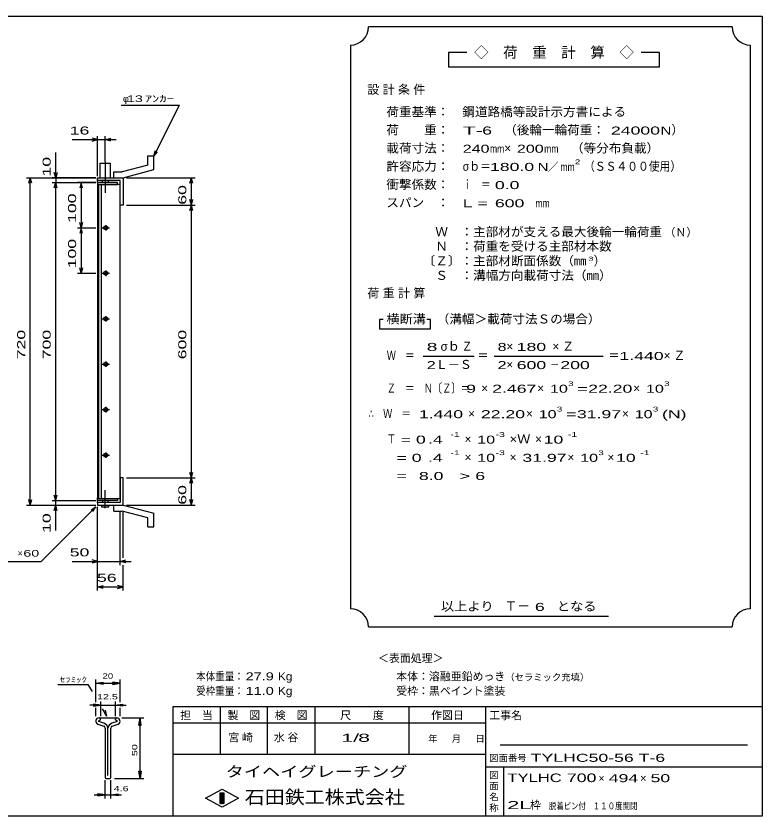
# Model space of a CAD drawing. Units: millimetres, scale not verified. Extents: x -1456 to 1389, y -1026 to 839.
# Drawn here: x -252 to 1389, y -921 to 839 of the extents above; entities that cross this region are included whole.
import ezdxf
from ezdxf.enums import TextEntityAlignment as Align

# ---------------------------------------------------------------- set-up
doc = ezdxf.new("R2010")
doc.units = ezdxf.units.MM
doc.header["$LTSCALE"] = 8
doc.linetypes.add('LONG_DASHED_DOTTED', pattern=[15.25, 12, -1.5, 0.25, -1.5])
for name, color, linetype, lineweight in [('0_2', 150, 'Continuous', 25), ('16', 3, 'Continuous', 25), ('19', 6, 'Continuous', 25), ('22', 2, 'Continuous', 25), ('32', 4, 'Continuous', 25)]:
    doc.layers.add(name, color=color, linetype=linetype, lineweight=lineweight)
doc.styles.add('ベクトル', font='')
doc.styles.get('ベクトル').set_extended_font_data('ベクトル')

msp = doc.modelspace()

# ---------------------------------------------------------------- linework, layer by layer
at = {"layer": '0_2'}
for p, q in [((-1379.2, 838.8), (1388.8, 838.8)), ((1388.8, 838.8), (1388.8, -921.2)), ((1388.8, -681.2), (92.8, -681.2)), ((92.8, -681.2), (92.8, -921.2)), ((196.8, -681.2), (196.8, -785.2)), ((300.8, -785.2), (300.8, -681.2)), ((404.8, -681.2), (404.8, -785.2)), ((612.8, -785.2), (612.8, -681.2)), ((780.8, -681.2), (780.8, -921.2)), ((780.8, -717.2), (92.8, -717.2)), ((1356.8, -765.2), (812.8, -765.2)), ((92.8, -785.2), (780.8, -785.2)), ((780.8, -813.2), (1388.8, -813.2)), ((820.8, -921.2), (820.8, -813.2)), ((164.8, -882), (200.8, -862)), ((200.8, -862), (236.8, -882)), ((196.8, -870), (204.8, -870)), ((196.8, -894), (196.8, -870)), ((196.8, -870), (198.4, -870)), ((198.4, -870), (198.4, -894)), ((200, -894), (200, -870)), ((200, -870), (201.6, -870)), ((201.6, -870), (201.6, -894)), ((203.2, -894), (203.2, -870)), ((203.2, -870), (204.8, -870)), ((204.8, -870), (204.8, -894)), ((204.8, -870), (204.8, -894)), ((200.8, -902), (164.8, -882)), ((204.8, -894), (196.8, -894)), ((198.4, -894), (200, -894)), ((236.8, -882), (200.8, -902)), ((201.6, -894), (203.2, -894)), ((1388.8, -921.2), (-1379.2, -921.2))]:
    msp.add_line(p, q, dxfattribs=at)
at = {"layer": '16'}
for p, q in [((-29, 472.8), (-73, 472.8)), ((-73, 472.8), (-73, 468.3)), ((-73, 468.3), (-29, 468.3)), ((-73, 468.3), (-73, -222.7)), ((-23, 468.3), (-73, 468.3)), ((-71, 468.3), (-71, -222.7)), ((-64, -222.7), (-64, 468.3)), ((-29, 468.3), (-29, 472.8)), ((-23, -222.7), (-23, 468.3)), ((-63, 372.8), (-47, 372.8)), ((-53, 375.8), (-57, 375.8)), ((-57, 369.8), (-53, 369.8)), ((-55, 378.8), (-55, 366.8)), ((-63, 272.8), (-47, 272.8)), ((-53, 275.8), (-57, 275.8)), ((-57, 269.8), (-53, 269.8)), ((-55, 278.8), (-55, 266.8)), ((-55, 178.8), (-55, 166.8)), ((-63, 172.8), (-47, 172.8)), ((-53, 175.8), (-57, 175.8)), ((-57, 169.8), (-53, 169.8)), ((-63, 72.8), (-47, 72.8)), ((-53, 75.8), (-57, 75.8)), ((-55, 78.8), (-55, 66.8)), ((-57, 69.8), (-53, 69.8)), ((-63, -27.2), (-47, -27.2)), ((-53, -24.2), (-57, -24.2)), ((-57, -30.2), (-53, -30.2)), ((-55, -21.2), (-55, -33.2)), ((-55, -121.2), (-55, -133.2)), ((-63, -127.2), (-47, -127.2)), ((-53, -124.2), (-57, -124.2)), ((-57, -130.2), (-53, -130.2)), ((-73, -222.7), (-29, -222.7)), ((-73, -227.2), (-73, -222.7)), ((-73, -222.7), (-23, -222.7)), ((-29, -227.2), (-73, -227.2)), ((-29, -222.7), (-29, -227.2))]:
    msp.add_line(p, q, dxfattribs=at)
for centre, radius, start, end in [((-57, 372.8), 3, 90, 270), ((-55, 372.8), 4, 46.6, 133.4), ((-55, 372.8), 4, 226.6, 313.4), ((-53, 372.8), 3, 270, 90), ((-57, 272.8), 3, 90, 270), ((-55, 272.8), 4, 46.6, 133.4), ((-55, 272.8), 4, 226.6, 313.4), ((-53, 272.8), 3, 270, 90), ((-55, 172.8), 4, 46.6, 133.4), ((-57, 172.8), 3, 90, 270), ((-55, 172.8), 4, 226.6, 313.4), ((-53, 172.8), 3, 270, 90), ((-57, 72.8), 3, 90, 270), ((-55, 72.8), 4, 46.6, 133.4), ((-53, 72.8), 3, 270, 90), ((-55, 72.8), 4, 226.6, 313.4), ((-57, -27.2), 3, 90, 270), ((-55, -27.2), 4, 46.6, 133.4), ((-55, -27.2), 4, 226.6, 313.4), ((-53, -27.2), 3, 270, 90), ((-55, -127.2), 4, 46.6, 133.4), ((-57, -127.2), 3, 90, 270), ((-55, -127.2), 4, 226.6, 313.4), ((-53, -127.2), 3, 270, 90)]:
    msp.add_arc(centre, radius, start, end, dxfattribs=at)
at = {"layer": '19'}
for p, q in [((37.61, 530.92), (50.61, 530.92)), ((37.61, 510.9), (37.61, 530.92)), ((50.61, 500.92), (50.61, 530.92)), ((-67, 482.8), (-67, 514.8)), ((-67, 514.8), (-45, 514.8)), ((-45, 514.8), (-45, 482.8)), ((37.61, 510.9), (-18.72, 495.81)), ((-37.01, 495.81), (-18.72, 495.81)), ((-37.01, 482.81), (-37.01, 495.81)), ((-17, 482.8), (50.61, 500.92)), ((-73, 472.8), (-73, 482.8)), ((-73, 476.8), (-73, 482.8)), ((-73, 482.8), (-17, 482.8)), ((-23, 476.8), (-73, 476.8)), ((-62, 472.8), (-62, 476.8)), ((-50, 476.8), (-50, 472.8)), ((-37, 482.8), (-17, 482.8)), ((-23, 422.8), (-23, 476.8)), ((-17, 482.8), (-17, 422.8)), ((-17, 422.8), (-23, 422.8)), ((-17, -177.2), (-23, -177.2)), ((-23, -177.2), (-23, -231.2)), ((-17, -237.2), (-17, -177.2)), ((-73, -231.2), (-73, -221.2)), ((-62, -227.2), (-62, -231.2)), ((-50, -231.2), (-50, -227.2)), ((-73, -231.2), (-73, -237.2)), ((-23, -231.2), (-73, -231.2)), ((-73, -237.2), (-17, -237.2)), ((-64, -237.2), (-64, -241.2)), ((-64, -241.2), (-48, -241.2)), ((-48, -241.2), (-48, -237.2)), ((-37.01, -250.21), (-37.01, -237.21)), ((-37, -237.2), (-17, -237.2)), ((-17, -237.2), (50.61, -255.32)), ((-37.01, -250.21), (-18.72, -250.21)), ((37.61, -265.3), (-18.72, -250.21)), ((50.61, -285.32), (50.61, -255.32)), ((37.61, -285.32), (37.61, -265.3)), ((37.61, -285.32), (50.61, -285.32))]:
    msp.add_line(p, q, dxfattribs=at)
at = {"layer": '19', "linetype": 'LONG_DASHED_DOTTED'}
for p, q in [((-56, 517.8), (-56, 449.8)), ((-56, -244.2), (-56, -204.2))]:
    msp.add_line(p, q, dxfattribs=at)
at = {"layer": '22', "color": 4}
for p, q in [((1323.2, 814.8), (523.2, 814.8)), ((483.2, 774.8), (483.2, -465.2)), ((1363.2, -465.2), (1363.2, 774.8)), ((739.2, 758.8), (699.2, 758.8)), ((699.2, 758.8), (699.2, 726.8)), ((1163.2, 758.8), (1123.2, 758.8)), ((1163.2, 726.8), (1163.2, 758.8)), ((699.2, 726.8), (1163.2, 726.8)), ((-21, 642.8), (107, 642.8)), ((51, 530.8), (107, 642.8)), ((-129, 566.8), (-73, 566.8)), ((-73, 566.8), (-85, 570)), ((-85, 563.6), (-73, 566.8)), ((-73, 486.8), (-73, 574.8)), ((-73, 566.8), (-56, 566.8)), ((-56, 518.8), (-56, 574.8)), ((-56, 566.8), (-44, 570)), ((-44, 563.6), (-56, 566.8)), ((-56, 566.8), (-32, 566.8)), ((-165, 482.8), (-165, 538.8)), ((51, 530.8), (53.4, 542.48)), ((51, 530.8), (59, 539.6)), ((-165, 482.8), (-168.2, 494.8)), ((-161.8, 494.8), (-165, 482.8)), ((-229, 482.8), (-77, 482.8)), ((-224.2, 470.8), (-221, 482.8)), ((-217.8, 470.8), (-221, 482.8)), ((-221, -237.2), (-221, 482.8)), ((-77, 482.8), (-173, 482.8)), ((-165, 482.8), (-165, 472.8)), ((-9, 482.8), (141.4, 482.8)), ((130.2, 470.8), (133.4, 482.8)), ((136.6, 470.8), (133.4, 482.8)), ((133.4, 422.8), (133.4, 482.8)), ((-173, 472.8), (-77, 472.8)), ((-168.2, 460.8), (-165, 472.8)), ((-161.8, 460.8), (-165, 472.8)), ((-165, -227.2), (-165, 472.8)), ((-77, 472.8), (-117, 472.8)), ((-109, 472.8), (-112.2, 460.8)), ((-105.8, 460.8), (-109, 472.8)), ((-109, 472.8), (-109, 372.8)), ((-9, 422.8), (141.4, 422.8)), ((133.4, 422.8), (130.2, 434.8)), ((130.2, 410.8), (133.4, 422.8)), ((133.4, 422.8), (136.6, 434.8)), ((136.6, 410.8), (133.4, 422.8)), ((133.4, -177.2), (133.4, 422.8)), ((-117, 372.8), (-77, 372.8)), ((-109, 372.8), (-112.2, 384.8)), ((-109, 372.8), (-112.2, 360.8)), ((-105.8, 384.8), (-109, 372.8)), ((-105.8, 360.8), (-109, 372.8)), ((-109, 372.8), (-109, 272.8)), ((-109, 272.8), (-112.2, 284.8)), ((-105.8, 284.8), (-109, 272.8)), ((-117, 272.8), (-77, 272.8)), ((555.2, 170.8), (547.2, 170.8)), ((547.2, 170.8), (547.2, 150.8)), ((659.2, 170.8), (651.2, 170.8)), ((659.2, 150.8), (659.2, 170.8)), ((547.2, 150.8), (659.2, 150.8)), ((643.2, 90.8), (755.2, 90.8)), ((799.2, 90.8), (1039.2, 90.8)), ((133.4, -177.2), (130.2, -165.2)), ((133.4, -177.2), (136.6, -165.2)), ((-9, -177.2), (141.4, -177.2)), ((130.2, -189.2), (133.4, -177.2)), ((136.6, -189.2), (133.4, -177.2)), ((133.4, -237.2), (133.4, -177.2)), ((-221, -237.2), (-224.2, -225.2)), ((-221, -237.2), (-217.8, -225.2)), ((-173, -227.2), (-77, -227.2)), ((-165, -227.2), (-168.2, -215.2)), ((-165, -227.2), (-161.8, -215.2)), ((-165, -237.2), (-165, -227.2)), ((133.4, -237.2), (130.2, -225.2)), ((133.4, -237.2), (136.6, -225.2)), ((-229, -237.2), (-77, -237.2)), ((-197, -361.2), (-77, -241.2)), ((-173, -237.2), (-77, -237.2)), ((-168.2, -249.2), (-165, -237.2)), ((-161.8, -249.2), (-165, -237.2)), ((-165, -293.2), (-165, -237.2)), ((-87.4, -247.6), (-77, -241.2)), ((-83.4, -251.6), (-77, -241.2)), ((-73, -369.2), (-73, -241.2)), ((-73, -425.2), (-73, -241.2)), ((-9, -237.2), (141.4, -237.2)), ((-23, -369.2), (-23, -252.6)), ((-17, -353.2), (-17, -252.6)), ((-357, -361.2), (-197, -361.2)), ((-129, -361.2), (-73, -361.2)), ((-73, -361.2), (-85, -358)), ((-85, -364.4), (-73, -361.2)), ((-73, -361.2), (-23, -361.2)), ((-23, -361.2), (-11, -358)), ((-11, -364.4), (-23, -361.2)), ((-23, -361.2), (1, -361.2)), ((-17, -425.2), (-17, -369.2)), ((-73, -417.2), (-61, -414)), ((-61, -420.4), (-73, -417.2)), ((-73, -417.2), (-17, -417.2)), ((-17, -417.2), (-29, -414)), ((-29, -420.4), (-17, -417.2)), ((667.2, -481.2), (1051.2, -481.2)), ((523.2, -505.2), (1323.2, -505.2))]:
    msp.add_line(p, q, dxfattribs=at)
for centre, start, end in [((483.2, 814.8), 270, 0), ((1363.2, 814.8), 180, 270), ((483.2, -505.2), 0, 90), ((1363.2, -505.2), 90, 180)]:
    msp.add_arc(centre, 40, start, end, dxfattribs=at)
at = {"layer": '32'}
for p, q in [((-160.267, -631.6), (-93.6, -631.6)), ((-84.267, -647.6), (-93.6, -631.6)), ((-76.8, -670.8), (-76.8, -621.2)), ((-76.8, -629.2), (-60.8, -626.8)), ((-60.8, -631.6), (-76.8, -629.2)), ((-76.8, -629.2), (-23.467, -629.2)), ((-60.8, -631.6), (-60.8, -626.8)), ((-23.467, -629.2), (-39.467, -626.8)), ((-39.467, -631.6), (-39.467, -626.8)), ((-39.467, -631.6), (-23.467, -629.2)), ((-23.467, -670.8), (-23.467, -621.2)), ((-66.133, -677.2), (-90.133, -677.2)), ((-66.133, -677.2), (-82.133, -674.8)), ((-82.133, -674.8), (-82.133, -679.6)), ((-82.133, -679.6), (-66.133, -677.2)), ((-76.8, -701.2), (-76.8, -683.6)), ((-66.133, -701.2), (-66.133, -669.2)), ((-66.133, -677.2), (-34.133, -677.2)), ((-52.8, -701.2), (-62.133, -685.2)), ((-34.133, -669.2), (-34.133, -701.2)), ((-34.133, -677.2), (-18.133, -674.8)), ((-18.133, -679.6), (-34.133, -677.2)), ((-34.133, -677.2), (-10.133, -677.2)), ((-23.467, -701.2), (-23.467, -683.6)), ((-18.133, -674.8), (-18.133, -679.6)), ((-52.8, -701.2), (-55.733, -688.667)), ((-72.477, -719.012), (-59.49, -723.572)), ((-58.93, -717.275), (-70.45, -713.222)), ((-70.027, -711.367), (-66.187, -709.5)), ((-68.56, -705.2), (-31.093, -705.2)), ((-66.187, -709.5), (-66.187, -708.887)), ((-29.871, -713.222), (-41.391, -717.275)), ((-40.832, -723.572), (-27.845, -719.012)), ((-34.135, -708.887), (-34.135, -709.5)), ((-34.135, -709.5), (-30.295, -711.367)), ((-19.467, -705.2), (28.533, -705.2)), ((18.133, -721.2), (20.533, -705.2)), ((18.133, -721.2), (22.933, -721.2)), ((22.933, -721.2), (20.533, -705.2)), ((20.533, -838.534), (20.533, -705.2)), ((-56.294, -728.111), (-56.294, -836.698)), ((-50.133, -832.427), (-50.133, -728.24)), ((-44.027, -836.698), (-44.027, -728.111)), ((20.533, -838.534), (18.133, -822.534)), ((18.133, -822.534), (22.933, -822.534)), ((22.933, -822.534), (20.533, -838.534)), ((-56.267, -882.534), (-56.267, -842.534)), ((-54.427, -838.565), (-45.894, -838.565)), ((-44, -882.534), (-44, -842.534)), ((-35.467, -838.534), (28.533, -838.534)), ((-80.267, -874.534), (-56.267, -874.534)), ((-56.267, -874.534), (-72.267, -872.134)), ((-72.267, -876.934), (-72.267, -872.134)), ((-72.267, -876.934), (-56.267, -874.534)), ((-56.267, -874.534), (-44, -874.534)), ((-44, -874.534), (-28, -872.134)), ((-28, -876.934), (-44, -874.534)), ((-44, -874.534), (-20, -874.534)), ((-28, -876.934), (-28, -872.134))]:
    msp.add_line(p, q, dxfattribs=at)
for centre, radius, start, end in [((-69.627, -712.4), 7.2, 90.98, 246.68), ((-69.586, -712.444), 1.173, 111.91, 222.33), ((-70.05, -709.056), 3.867, 2.5, 85.55), ((-62.373, -729.049), 12.267, 3.78, 73.7), ((-37.948, -729.049), 12.267, 106.3, 176.22), ((-30.272, -709.056), 3.867, 94.45, 177.5), ((-30.695, -712.4), 7.2, 293.32, 89.02002), ((-30.736, -712.444), 1.173, 317.67, 68.08999), ((-61.09, -728.105), 4.8, 0, 70.58), ((-39.232, -728.105), 4.8, 109.42, 180), ((-54.427, -836.698), 1.867, 180, 270), ((-45.894, -836.698), 1.867, 270, 0)]:
    msp.add_arc(centre, radius, start, end, dxfattribs=at)

# ---------------------------------------------------------------- texts
at = {"layer": '0_2', "style": 'ベクトル'}
for s, height, p in [('担\u3000当', 17.6, (108.8, -699.6)), ('製\u3000図', 17.6, (212.8, -699.6)), ('検\u3000図', 17.6, (316.8, -699.6)), ('尺\u3000\u3000度', 17.6, (460.8, -699.6)), ('作図日', 17.6, (660.8, -699.6)), ('工事名', 17.6, (788.8, -699.6)), ('年', 14.66, (654.4, -751.2)), ('月', 14.66, (706.4, -751.2)), ('日', 14.66, (758.4, -751.2)), ('図面番号', 14.66, (788.8, -793.6)), ('図', 14.66, (788.8, -831.2)), ('面', 14.66, (788.8, -855.2)), ('名', 14.66, (788.8, -879.2)), ('称', 14.66, (788.8, -903.2))]:
    msp.add_text(s, height=height, dxfattribs=at).set_placement(p, align=Align.MIDDLE_LEFT)
at = {"layer": '0_2', "color": 222, "style": 'ベクトル'}
for s, height, width, p in [('タイヘイグレーチング', 23.46, 1.25, (208.8, -823.6)), ('石田鉄工株式会社', 29.33, 1.1, (250.8, -879.6))]:
    msp.add_text(s, height=height, dxfattribs=dict(at, width=width)).set_placement(p, align=Align.MIDDLE_LEFT)
at = {"layer": '22', "style": 'ベクトル'}
for s, height, p in [('◇\u3000荷\u3000重\u3000計\u3000算\u3000◇', 23.46, (755.2, 758.8)), ('φ', 14.66, (-17, 656.8)), ('）', 19.35, (1189.6, 588)), ('×', 19.35, (821.6, 548)), ('／', 17.6, (917.2, 506.8)), ('（Ｎ）', 17.6, (1174.4, 362.8)), ('）', 19.35, (1018.4, 300)), ('σｂ', 19.35, (681.6, 112)), ('×', 19.35, (826.4, 112)), ('Ｌ－Ｓ', 19.35, (671.2, 72)), ('×', 19.35, (826.4, 72)), ('×', 19.35, (771.2, 20)), ('×', 19.35, (894.4, 20)), ('×', 19.35, (1105.6, 20)), ('×', 19.35, (742.4, -36)), ('×', 19.35, (869.6, -36)), ('×', 19.35, (1080.8, -36)), ('×', 19.35, (734.4, -92)), ('×', 19.35, (889.6, -92)), ('×', 19.35, (734.4, -132)), ('×', 19.35, (833.6, -132)), ('×', 19.35, (960.8, -132)), ('×', 19.35, (1048.8, -132)), ('×', 14.66, (-249, -343.2)), ('Ｔ－', 20.53, (822.4, -459.2)), ('＜表面処理＞', 17.6, (544, -574)), ('本体：', 17.6, (584, -614)), ('溶融亜鉛めっき', 17.6, (656, -614)), ('（セラミック充填）', 14.66, (824, -616)), ('受枠：', 17.6, (584, -646)), ('黒ペイント塗装', 17.6, (656, -646)), ('×', 17.6, (1028.8, -838)), ('×', 17.6, (1120.8, -838)), ('枠', 17.6, (878.4, -897.2))]:
    msp.add_text(s, height=height, dxfattribs=at).set_placement(p, align=Align.MIDDLE_LEFT)
for s, height, width, p in [(' 13 ', 14.66, 1.6, (-17, 656.8)), ('ｱﾝｶｰ', 14.66, 1.6, (31, 656.8)), ('荷重基準：\u3000', 19.35, 1.05, (562.4, 628)), ('鋼道路橋等設計示方書による', 19.35, 1.05, (729.6, 628)), ('荷\u3000\u3000重：\u3000', 19.35, 1.05, (562.4, 588)), ('（後輪一輪荷重：', 19.35, 1.05, (821.6, 588)), (' 16 ', 17.6, 1.65, (-145, 586.8)), ('T-', 17.6, 2, (730.4, 586.8)), (' 6 ', 17.6, 1.65, (762.4, 586.8)), (' 24000', 17.6, 1.65, (1045.6, 586.8)), ('N', 17.6, 1.4, (1165.6, 586.8)), ('載荷寸法：\u3000', 19.35, 1.05, (562.4, 548)), ('240', 17.6, 1.5, (730.4, 546.8)), ('mm', 17.6, 0.8, (790.4, 546.8)), ('200', 17.6, 1.5, (849.6, 546.8)), ('mm', 17.6, 0.8, (909.6, 546.8)), ('\u3000（等分布負載）', 19.35, 1.05, (940.8, 548)), ('許容応力：\u3000', 19.35, 1.05, (562.4, 508)), ('σｂ＝', 19.35, 0.9, (730.4, 508)), ('180.0', 17.6, 1.65, (790.4, 506.8)), ('N', 17.6, 1.4, (895.2, 506.8)), ('mm', 17.6, 0.8, (945.2, 506.8)), ('2', 10.56, 1.5, (977.2, 518)), ('（ＳＳ４００使用）', 19.35, 0.9, (997.2, 508)), ('衝撃係数：\u3000', 19.35, 1.05, (562.4, 468)), ('ｉ\u3000＝', 19.35, 0.75, (730.4, 468)), (' 0.0', 17.6, 1.65, (790.4, 466.8)), ('スパン\u3000：\u3000', 19.35, 1.05, (562.4, 428)), ('L =', 17.6, 1.65, (730.4, 426.8)), (' 600 ', 17.6, 1.65, (790.4, 426.8)), ('mm', 17.6, 0.8, (890.4, 426.8)), ('\u3000Ｗ\u3000：主部材が支える最大後輪一輪荷重', 19.35, 1.05, (642.4, 364)), ('\u3000Ｎ\u3000：荷重を受ける主部材本数', 19.35, 1.05, (642.4, 332)), ('〔Ｚ〕：主部材断面係数（㎜', 19.35, 1.05, (642.4, 300)), ('3', 8.798, 1.8, (1006.4, 304.8)), ('\u3000Ｓ\u3000：溝幅方向載荷寸法（㎜）', 19.35, 1.05, (642.4, 268)), ('横断溝', 19.35, 1.1, (562.4, 172)), ('\u3000（溝幅＞載荷寸法Ｓの場合）', 19.35, 1.05, (645.6, 172)), ('8', 17.6, 1.8, (651.2, 110.8)), ('Ｚ', 19.35, 0.9, (728, 112)), ('8', 17.6, 1.5, (807.2, 110.8)), (' 180 ', 17.6, 1.65, (838.4, 110.8)), ('Ｗ\u3000＝', 19.35, 0.75, (563.2, 92)), ('＝', 19.35, 0.9, (763.2, 92)), ('＝', 19.35, 0.9, (1051.2, 92)), ('1.440', 17.6, 1.65, (1075.2, 90.8)), ('2', 17.6, 1.5, (651.2, 70.8)), ('2', 17.6, 1.5, (807.2, 70.8)), (' 600 ', 17.6, 1.65, (838.4, 70.8)), ('－', 19.35, 0.75, (922.4, 72)), (' 200 ', 17.6, 1.65, (934.4, 70.8)), ('3', 10.56, 1.5, (962.4, 30)), ('3', 10.56, 1.5, (1173.6, 30)), ('Ｚ\u3000＝\u3000Ｎ〔Ｚ〕＝', 19.35, 0.75, (563.2, 20)), (' 9 ', 17.6, 1.65, (727.2, 18.8)), ('2.467', 17.6, 1.65, (795.2, 18.8)), ('10', 17.6, 1.5, (922.4, 18.8)), ('=', 17.6, 1.7, (982.4, 18.8)), ('22.20', 17.6, 1.65, (1006.4, 18.8)), ('10', 17.6, 1.5, (1133.6, 18.8)), ('∴\u3000Ｗ\u3000＝', 19.35, 0.75, (523.2, -36)), (' 1.440', 17.6, 1.65, (623.2, -37.2)), ('22.20', 17.6, 1.65, (770.4, -37.2)), ('10', 17.6, 1.5, (897.6, -37.2)), ('3', 10.56, 1.5, (937.6, -26)), ('=', 17.6, 1.7, (957.6, -37.2)), ('31.97', 17.6, 1.65, (981.6, -37.2)), ('10', 17.6, 1.5, (1108.8, -37.2)), ('3', 10.56, 1.5, (1148.8, -26)), ('(N)', 17.6, 1.65, (1168.8, -37.2)), ('Ｔ', 19.35, 0.75, (563.2, -92)), (' = 0', 17.6, 1.65, (583.2, -93.2)), (' .4 ', 17.6, 1.65, (643.2, -93.2)), ('-1', 10.56, 1.65, (703.2, -82)), ('10', 17.6, 1.5, (762.4, -93.2)), ('-3', 10.56, 1.65, (802.4, -82)), ('×Ｗ', 19.35, 1.1, (833.6, -92)), (' 10 ', 17.6, 1.65, (897.6, -93.2)), ('-1', 10.56, 1.65, (961.6, -82)), ('-1', 10.56, 1.65, (703.2, -122)), ('-3', 10.56, 1.65, (802.4, -122)), ('3', 10.56, 1.5, (1028.8, -122)), ('-1', 10.56, 1.65, (1120.8, -122)), ('  = 0', 17.6, 1.65, (563.2, -133.2)), (' .4 ', 17.6, 1.65, (643.2, -133.2)), ('10', 17.6, 1.5, (762.4, -133.2)), ('31.97', 17.6, 1.65, (861.6, -133.2)), ('10', 17.6, 1.5, (988.8, -133.2)), (' 10 ', 17.6, 1.65, (1056.8, -133.2)), ('  =', 17.6, 1.65, (563.2, -173.2)), (' 8.0', 17.6, 1.65, (623.2, -173.2)), ('>', 17.6, 1.7, (723.2, -173.2)), (' 6 ', 17.6, 1.65, (747.2, -173.2)), (' 50 ', 17.6, 1.65, (-145, -341.2)), (' 60 ', 14.66, 1.6, (-245, -343.2)), (' 56 ', 17.6, 1.65, (-85, -397.2)), ('以上より\u3000', 19.35, 1.1, (682.4, -460)), (' 6 ', 17.6, 1.65, (878.4, -461.2)), ('となる', 19.35, 1.1, (937.6, -460)), ('本体重量：', 17.6, 0.85, (144, -614)), (' 27.9', 17.6, 1.35, (244, -614)), ('Kg', 17.6, 1.1, (324, -614)), ('受枠重量：', 17.6, 0.85, (144, -646)), (' 11.0', 17.6, 1.35, (244, -646)), ('Kg', 17.6, 1.1, (324, -646)), ('1/', 17.6, 2, (463.2, -749.2)), (' 8 ', 17.6, 2, (487.2, -749.2)), ('TYLHC50-56 T-6           ', 17.6, 1.65, (880, -793.2)), ('TYLHC', 18.77, 1.45, (828.8, -837.2)), (' 700 ', 18.77, 1.55, (948.8, -837.2)), (' 494 ', 17.6, 1.65, (1040.8, -838)), (' 50 ', 17.6, 1.65, (1132.8, -838)), ('2L', 17.6, 2.05, (828, -897.2)), ('脱着', 14.66, 0.8, (920, -899.2)), ('ピン付', 14.66, 0.8, (952, -899.2)), ('\u3000１１０度開閉', 14.66, 0.8, (1000, -899.2))]:
    msp.add_text(s, height=height, dxfattribs=dict(at, width=width)).set_placement(p, align=Align.MIDDLE_LEFT)
at = {"layer": '22', "style": 'ベクトル', "width": 1.65}
for s, p in [(' 10 ', (-185, 474.8)), (' 60 ', (113.4, 412.8)), (' 100 ', (-129, 372.8)), (' 100 ', (-129, 272.8)), (' 720 ', (-241, 72.8)), (' 700 ', (-185, 72.8)), (' 600 ', (113.4, 72.8)), (' 60 ', (113.4, -247.2)), (' 10 ', (-185, -309.2))]:
    msp.add_text(s, height=17.6, rotation=90, dxfattribs=at).set_placement(p, align=Align.MIDDLE_LEFT)
at = {"layer": '22', "attachment_point": 4, "style": 'ベクトル'}
for s, insert, char_height in [('\\T1.28;設計条件', (520.4, 676), 19.35), ('\\T1.28;荷重計算', (520.4, 228), 19.35), ('\\T1.42;×Ｚ', (927.6, 112), 19.35), ('\\T1.42;×Ｚ', (1172.4, 92), 19.35), ('\\T1.25;宮崎\u3000', (214.8, -749.2), 17.6), ('\\T1.25;水谷\u3000', (314.8, -749.2), 17.6)]:
    msp.add_mtext(s, dxfattribs=dict(at, insert=insert, char_height=char_height))
at = {"layer": '32', "color": 2, "style": 'ベクトル'}
for s, width, p in [('ｾﾗﾐｯｸ', 1.5, (-156.267, -621.2)), ('20', 1.35, (-62.133, -613.2)), ('12.5', 1.5, (-74.133, -658.8)), (' 4.6 ', 1.5, (-44, -860.934))]:
    msp.add_text(s, height=11.73, dxfattribs=dict(at, width=width)).set_placement(p, align=Align.MIDDLE_LEFT)
at = {"layer": '32', "color": 2, "style": 'ベクトル', "width": 1.5}
msp.add_text(' 50 ', height=11.73, rotation=90, dxfattribs=at).set_placement((8.533, -795.867), align=Align.MIDDLE_LEFT)

doc.saveas('drawing.dxf')
